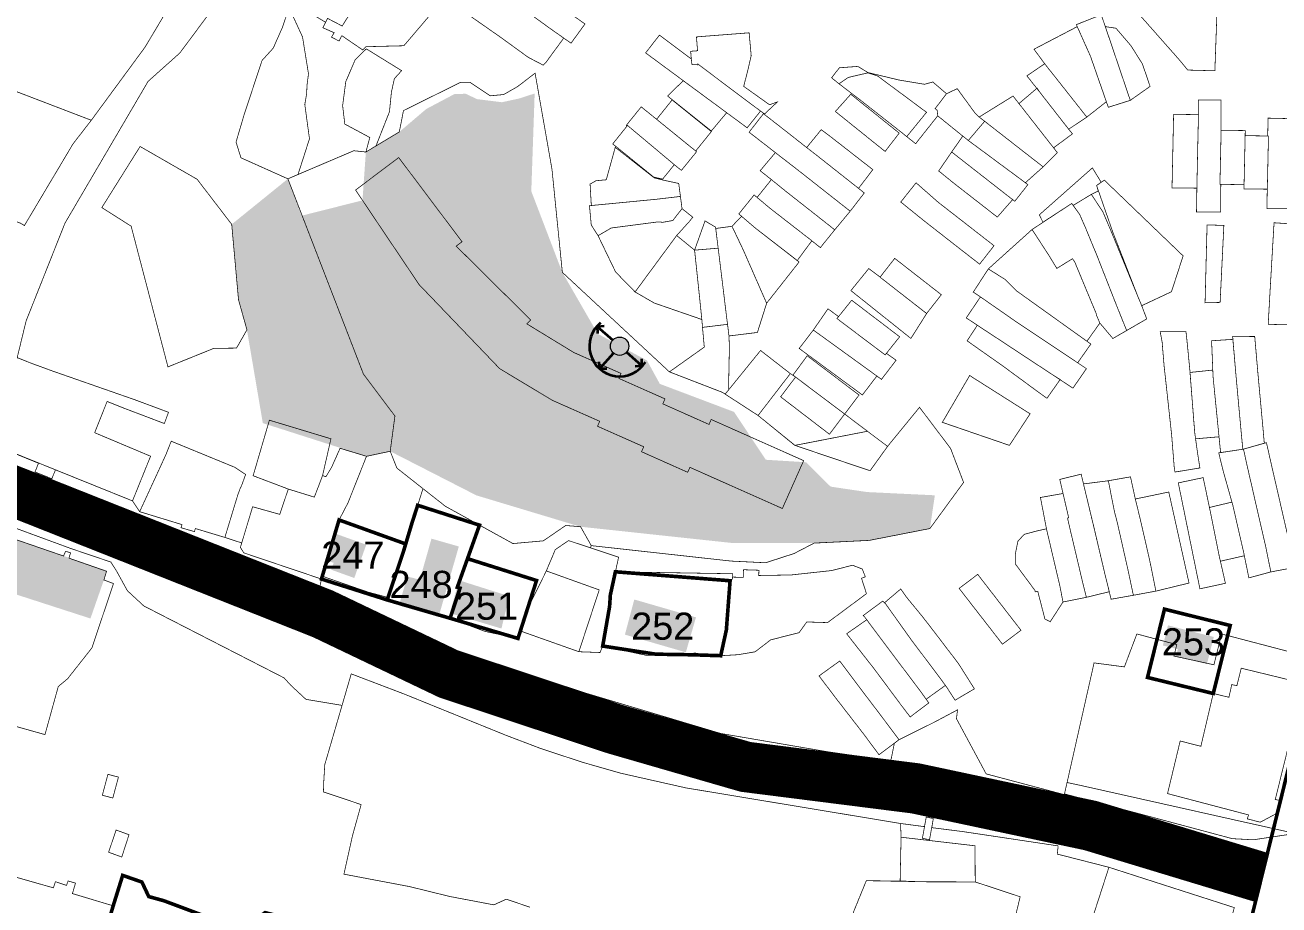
# Model space of a CAD drawing. Header units: millimetres. Extents: x 21689 to 31331, y 37531 to 43751.
# Drawn here: x 28559 to 28906, y 42151.4 to 42394.9 of the extents above; entities that cross this region are included whole.
import ezdxf

# ---------------------------------------------------------------- set-up
doc = ezdxf.new("R2010")
doc.units = ezdxf.units.MM
doc.linetypes.add('g5_084', pattern=[0.4, 0.2, -0.2])
doc.layers.add('0.1 ОКН', color=1, linetype='Continuous', lineweight=9, transparency=0.4)
doc.layers.add('00 Дороги', color=252, linetype='Continuous', lineweight=9, transparency=0.2)
for name, color, linetype, lineweight in [('0.15 - Видовые раскрытия', 22, 'Continuous', 9), ('00 границы ОКН', 1, 'Continuous', 40), ('00 номер ОКН', 7, 'Continuous', 15), ('00 Разраб границы', 5, 'g5_084', 50), ('CONTUR', 150, 'Continuous', 9)]:
    doc.layers.add(name, color=color, linetype=linetype, lineweight=lineweight)
doc.layers.add('00 Природный ландшафт', color=81, linetype='Continuous', lineweight=9, true_color=0xa9da90, transparency=0.4)
doc.layers.add('25. ценная историческая застройка сов пер', color=92, linetype='Continuous', lineweight=0, true_color=0x19df16)
doc.styles.get("Standard").update_dxf_attribs({"font": 'arial.ttf'})

# ---------------------------------------------------------------- blocks, each defined once
blk = doc.blocks.new('участки все')
at = {"layer": 'CONTUR', "const_width": 0.2}
for points in [[(5660.8, 4637.48), (5675.99, 4631.27), (5675.01, 4628.85), (5679.67, 4626.97), (5680.68, 4629.44), (5702, 4620.84), (5703.98, 4617.86), (5715.69, 4614.28), (5715.41, 4613.42), (5719.14, 4612.34), (5719.4, 4613.19), (5727.56, 4610.73), (5732.21, 4609.21), (5731.86, 4607.98), (5732.79, 4606.46), (5754.3, 4599.21), (5753.18, 4593.99), (5786.7, 4579.77), (5801.83, 4574.71), (5822.43, 4567.51), (5824.03, 4568.64), (5864.78, 4556.46), (5894.26, 4551.41), (5911.85, 4548.92), (5912.83, 4553.74), (5914.11, 4554.73), (5923.8, 4559.54), (5930.31, 4563), (5930.02, 4560.55), (5938.24, 4545.27), (5959.41, 4539.65), (5983.34, 4533.51), (6006.36, 4527.34), (6012.17, 4527.03), (6022.69, 4528.61)], [(6006.91, 4508.26), (5972.21, 4519.42), (5957.94, 4523.07), (5958.15, 4525.34), (5936.23, 4528.63), (5931.77, 4529.3), (5923.19, 4530.39), (5923.62, 4532.92), (5921.66, 4533.31), (5921.15, 4530.67), (5914.55, 4531.54), (5857.12, 4541.07), (5855.13, 4541.4), (5836.99, 4545.49), (5826.4, 4548.53), (5814.97, 4552.3), (5805.32, 4555.97), (5777.21, 4567.37), (5762.53, 4572.96), (5759.99, 4564.24), (5749.99, 4565.91), (5745.72, 4569.88), (5743.95, 4571.84), (5705.15, 4591.75), (5700.59, 4595.97), (5697.66, 4601.29), (5696.02, 4603.91), (5684.99, 4607.64), (5661.59, 4616.26)], [(5672.08, 4697.06), (5685.54, 4719.68), (5690.59, 4726.21), (5700.29, 4739.4), (5705.5, 4746.5), (5718.36, 4768.09)], [(5729.12, 4763.72), (5715.12, 4744.86), (5706.32, 4736.99), (5683.31, 4697.73), (5672.55, 4670.65), (5670.09, 4660.51)], [(5660.55, 4613.3), (5682.92, 4605.59), (5683.48, 4606.9), (5684.86, 4606.47), (5684.42, 4605), (5694.82, 4601.36), (5694.09, 4598.96), (5696.74, 4597.95), (5690.75, 4580.13), (5684.06, 4571.64), (5681.45, 4569.44), (5677.78, 4556.15), (5666.57, 4559.3)], [(5812, 4508.37), (5805.43, 4510.58), (5802, 4509.02), (5789.82, 4511.33), (5778.64, 4514.08), (5760.51, 4517.51), (5762.86, 4528.11), (5765.27, 4536.78), (5754.83, 4540.29), (5754.93, 4543.16), (5755.2, 4547.81), (5762.53, 4572.96), (5762.53, 4572.96), (5777.21, 4567.37), (5805.32, 4555.97), (5814.97, 4552.3), (5826.4, 4548.53), (5836.99, 4545.49), (5855.13, 4541.4), (5857.12, 4541.07), (5914.55, 4531.54), (5914.69, 4527.74), (5914.43, 4515.59), (5905.07, 4515.71), (5901.56, 4507.13)], [(5669.31, 4516.8), (5680.1, 4513.73), (5680.69, 4515.44), (5683.74, 4514.39), (5684.17, 4515.63), (5686.22, 4515.03), (5685.37, 4512.14), (5696.65, 4508.75), (5692.75, 4495.64), (5686.35, 4497.74), (5684.95, 4496.24), (5682.16, 4497.25), (5681.46, 4499.14), (5664.66, 4504.45)]]:
    blk.add_lwpolyline(points, dxfattribs=at)
for points in [[(5653.01, 4839.67), (5667.85, 4838.53), (5684.39, 4836.88), (5687.1, 4836.67), (5688.28, 4831.6), (5679.62, 4812.99), (5691.96, 4807.63), (5690.08, 4799.16), (5717.55, 4789.11), (5718.36, 4768.09), (5705.5, 4746.5), (5690.59, 4726.21), (5641.21, 4745.14), (5660.27, 4793.76), (5641.03, 4809.82), (5646.44, 4830.21), (5649.61, 4830.22), (5651.22, 4838.55), (5653.01, 4839.67)], [(5653.15, 4799.7), (5663.77, 4808.62), (5672.44, 4807.64), (5678.36, 4806.97), (5678.24, 4805.37), (5677.8, 4799.04), (5678.39, 4799.01), (5691.42, 4798.1), (5693.36, 4797.96), (5717.55, 4789.11), (5718.36, 4768.09), (5705.5, 4746.5), (5690.59, 4726.21), (5641.21, 4745.14), (5660.27, 4793.76), (5653.15, 4799.7)], [(5746.89, 4773.82), (5751.41, 4755.8), (5755.42, 4753.32), (5755.97, 4754.42), (5760.03, 4752.3), (5761.31, 4754.37), (5766.25, 4761.15), (5771.4, 4769.18), (5774.5, 4773.45), (5771.62, 4777.28), (5768.29, 4785.97), (5746.89, 4773.82)], [(5758.72, 4748.36), (5757.06, 4749.22), (5757.81, 4750.44), (5754.67, 4751.83), (5755.97, 4754.42), (5760.03, 4752.3), (5761.31, 4754.37), (5766.25, 4761.15), (5771.4, 4769.18), (5774.5, 4773.45), (5784.12, 4766.27), (5785.02, 4767.46), (5791.22, 4763.4), (5790.13, 4762.12), (5777.09, 4746.84), (5766.61, 4746.57), (5765.71, 4745.67), (5759.93, 4749.63), (5759.16, 4748.16), (5758.72, 4748.36)], [(5804.17, 4769.04), (5810.92, 4764.39), (5811.72, 4763.79), (5821.3, 4757.05), (5825.22, 4754.28), (5827.02, 4753), (5827.22, 4752.87), (5823.35, 4747.55), (5821.34, 4748.96), (5817.42, 4751.72), (5807.95, 4758.61), (5807.14, 4759.2), (5800.38, 4763.87), (5804.17, 4769.04)], [(5971.14, 4765.57), (6002.3, 4766.85), (6002.33, 4762.83), (6002.17, 4757.83), (6001.53, 4739.91), (5994.01, 4740.11), (5992.11, 4742.45), (5990.15, 4744.69), (5987.14, 4748.09), (5977.61, 4758.88), (5973.21, 4759.98), (5971.14, 4765.57)], [(5821.34, 4748.96), (5817.42, 4751.72), (5807.95, 4758.61), (5807.14, 4759.2), (5800.38, 4763.87), (5794.38, 4755.81), (5803.96, 4749.12), (5811.53, 4743.62), (5815.63, 4741.48), (5816.32, 4742.11), (5821.34, 4748.96)], [(5737.83, 4742.74), (5740.94, 4746.17), (5743.46, 4751.86), (5745.34, 4757.36), (5749.05, 4749.27), (5749.88, 4744.17), (5750.7, 4739.07), (5750.29, 4735.89), (5750.19, 4733.57), (5749.68, 4730.59), (5750.97, 4721.08), (5747.8, 4711.19), (5745, 4710), (5732.01, 4715.82), (5730.65, 4720.17), (5732.83, 4727.56), (5737.83, 4742.74)], [(5978.13, 4731.73), (5977.54, 4733.44), (5973.37, 4745.76), (5970.09, 4755.42), (5963.21, 4752.68), (5963.44, 4752.13), (5967.12, 4743.89), (5971.46, 4731.45), (5971.5, 4731.34), (5972.05, 4729.81), (5978.13, 4731.73)], [(5858.06, 4749.28), (5859.56, 4749.41), (5872.64, 4750.42), (5873.21, 4744.1), (5872.2, 4739.71), (5871.42, 4736.71), (5871.14, 4735.6), (5878.27, 4730.52), (5880.45, 4731.26), (5876.89, 4727.95), (5875.8, 4728.76), (5870.27, 4732.89), (5858.4, 4741.82), (5858.32, 4741.56), (5856.82, 4741.62), (5856.76, 4742.15), (5856.64, 4743.17), (5856.46, 4745.3), (5858.37, 4745.45), (5858.06, 4749.28)], [(5954.42, 4741.86), (5951.48, 4745.88), (5963.44, 4752.13), (5967.12, 4743.89), (5971.5, 4731.34), (5966.09, 4727.09), (5957.84, 4737.55), (5954.42, 4741.86)], [(5971.7, 4752.06), (5971.95, 4752.02), (5974.16, 4751.69), (5978.3, 4746.86), (5981.48, 4741.8), (5983.6, 4735.59), (5978.13, 4731.73), (5977.54, 4733.44), (5973.37, 4745.76), (5973.27, 4746.09), (5971.21, 4752.13), (5971.7, 4752.06)], [(5844, 4744.86), (5847.81, 4749.78), (5856.64, 4743.17), (5856.76, 4742.15), (5856.82, 4741.62), (5858.32, 4741.56), (5858.4, 4741.82), (5870.27, 4732.89), (5875.8, 4728.76), (5872.1, 4724.12), (5844, 4744.86)], [(5766.71, 4745.98), (5776.48, 4739.94), (5774.47, 4737.74), (5773.66, 4734.06), (5773.1, 4728.55), (5769.38, 4719.1), (5766.59, 4717.42), (5767.67, 4721.44), (5760.75, 4725.16), (5760.15, 4730.26), (5761.02, 4736.92), (5763.64, 4743), (5766.71, 4745.98)], [(5897.52, 4736.3), (5895.46, 4737.98), (5897.62, 4740.74), (5902.73, 4741.12), (5905.53, 4739.41), (5914.16, 4737.34), (5921.17, 4736.18), (5923.48, 4736.8), (5927.27, 4733.56), (5924.11, 4729.43), (5924.67, 4728.99), (5924.83, 4727.44), (5918.72, 4719.73), (5916.26, 4721.69), (5921.74, 4728.42), (5920.87, 4729.06), (5908.24, 4738.44), (5905.53, 4739.34), (5900.07, 4738.07), (5897.52, 4736.3)], [(5966.09, 4727.09), (5957.84, 4737.55), (5954.42, 4741.86), (5949.52, 4738.5), (5953.17, 4733.87), (5961.06, 4723.74), (5966.09, 4727.09)], [(5659.91, 4728.95), (5661.2, 4732.04), (5663.15, 4736.73), (5690.59, 4726.21), (5685.54, 4719.68), (5672.08, 4697.06), (5670.94, 4697.75), (5664.72, 4700.08), (5660.16, 4701.87), (5658.52, 4701.5), (5655.94, 4701.18), (5649.37, 4703.67), (5651.84, 4710.88), (5652.08, 4711.59), (5657.05, 4722.6), (5659.91, 4728.95)], [(5910.96, 4635.94), (5906.11, 4629.19), (5904.9, 4629.6), (5888.27, 4635.21), (5885.34, 4636.21), (5875.12, 4644.49), (5865.25, 4650.89), (5850.58, 4656.56), (5820.95, 4684.11), (5818.08, 4712.66), (5813.41, 4739.25), (5808.53, 4735.51), (5804.71, 4733.33), (5801, 4732.98), (5795.43, 4736.7), (5792.77, 4736.7), (5776.99, 4728.89), (5775.83, 4722.98), (5766.59, 4717.42), (5763.24, 4717.78), (5745, 4710), (5765.9, 4655.96), (5774.62, 4644.34), (5773.32, 4634.58), (5775.16, 4629.93), (5788.6, 4619.34), (5807.29, 4609.03), (5815.69, 4609.79), (5821.88, 4614.03), (5825.99, 4613.7), (5828.96, 4608.46), (5867.69, 4604.18), (5877.21, 4603.72), (5885.07, 4606.27), (5890.63, 4609.16), (5905.9, 4609.91), (5922.67, 4613.19), (5931.99, 4625.96), (5928.4, 4635.34), (5919.8, 4646.75), (5910.96, 4635.94)], [(5866.43, 4728.31), (5862.18, 4723.24), (5850.07, 4732.93), (5854.41, 4737.16), (5866.43, 4728.31)], [(5916.26, 4721.69), (5921.74, 4728.42), (5920.87, 4729.06), (5908.24, 4738.44), (5905.53, 4739.34), (5900.07, 4738.07), (5897.52, 4736.3), (5900.82, 4733.79), (5901.3, 4733.41), (5903.54, 4731.71), (5912.79, 4724.44), (5913.37, 4723.99), (5916.26, 4721.69)], [(5914.17, 4722.65), (5910.27, 4717.58), (5896.51, 4728.64), (5900.77, 4733.42), (5914.17, 4722.65)], [(5931.77, 4721.83), (5933.3, 4720.62), (5937.82, 4725.92), (5936.31, 4727.11), (5935.17, 4728.18), (5930.23, 4734.96), (5927.27, 4733.56), (5924.11, 4729.43), (5924.67, 4728.99), (5924.83, 4727.44), (5931.77, 4721.83)], [(5955.95, 4719.79), (5948.06, 4729.88), (5947.3, 4730.82), (5945.69, 4732.92), (5936.31, 4727.11), (5940.56, 4723.79), (5950.86, 4715.76), (5954.02, 4713.31), (5957.93, 4717.26), (5956.9, 4718.58), (5955.95, 4719.79)], [(5955.95, 4719.79), (5948.06, 4729.88), (5947.3, 4730.82), (5952.33, 4735.1), (5953.17, 4733.87), (5961.07, 4723.74), (5962.11, 4722.45), (5956.9, 4718.58), (5955.95, 4719.79)], [(5838.77, 4724.95), (5851.94, 4713.92), (5853.89, 4712.33), (5858.09, 4717.5), (5857.86, 4717.7), (5856.19, 4719.04), (5847.04, 4726.48), (5842.78, 4729.92), (5838.77, 4724.95)], [(5851.33, 4731.83), (5862.19, 4723.08), (5857.86, 4717.7), (5847.04, 4726.48), (5851.33, 4731.83)], [(6003.18, 4708.48), (6002.93, 4708.48), (6003.23, 4722.04), (6003.25, 4723.45), (6003.26, 4731.81), (5996.99, 4731.82), (5996.99, 4727.77), (5996.89, 4723.27), (5996.86, 4722.13), (5996.57, 4708.56), (5996.55, 4707.41), (5996.44, 4700.8), (6003.14, 4700.79), (6003.14, 4705.44), (6003.18, 4708.48)], [(5900.61, 4701.04), (5897.63, 4703.38), (5886.69, 4712), (5879.73, 4717.4), (5872.63, 4722.91), (5876.61, 4728.03), (5883.69, 4722.5), (5888.56, 4718.66), (5890.68, 4717.03), (5901.55, 4708.44), (5902.92, 4707.36), (5904.51, 4706.09), (5900.61, 4701.04)], [(5949.09, 4708.92), (5933.3, 4720.62), (5937.83, 4725.93), (5940.56, 4723.79), (5950.86, 4715.76), (5954.02, 4713.31), (5949.09, 4708.92)], [(5996.99, 4727.77), (5996.86, 4722.13), (5996.57, 4708.56), (5996.55, 4707.41), (5989.69, 4707.5), (5989.7, 4708.66), (5989.99, 4722.23), (5990.11, 4727.86), (5996.99, 4727.77)], [(6016.25, 4726.8), (6016.15, 4721.86), (6016.36, 4721.86), (6016.07, 4708.3), (6016.03, 4707.13), (6015.93, 4701.75), (6022.29, 4701.74), (6022.28, 4705.2), (6022.35, 4708.2), (6022.63, 4721.77), (6022.73, 4726.65), (6016.25, 4726.8)], [(5838.77, 4724.95), (5851.94, 4713.92), (5848.7, 4709.92), (5846.24, 4710.48), (5835.94, 4718.83), (5834.89, 4719.66), (5835.13, 4719.96), (5838.89, 4724.65), (5838.67, 4724.81), (5838.7, 4724.86), (5838.77, 4724.95)], [(5888.56, 4718.66), (5890.68, 4717.03), (5901.55, 4708.44), (5902.92, 4707.36), (5906.87, 4712.55), (5894.57, 4722.14), (5892.6, 4723.61), (5888.56, 4718.66)], [(6009.61, 4708.38), (6009.91, 4721.95), (6009.93, 4723.36), (6003.25, 4723.45), (6003.23, 4722.04), (6002.93, 4708.48), (6003.18, 4708.48), (6009.61, 4708.38)], [(5693.51, 4702.04), (5704.1, 4718.95), (5719.88, 4709.88), (5729.45, 4697.4), (5731.33, 4676.54), (5733.67, 4668.19), (5730.78, 4663.14), (5724.5, 4663.07), (5711.81, 4657.94), (5701.62, 4696.89), (5693.51, 4702.04)], [(5928.69, 4717.43), (5945.56, 4704.24), (5946.17, 4703.8), (5949.76, 4708.36), (5949.09, 4708.92), (5933.3, 4720.62), (5931.77, 4721.83), (5928.69, 4717.43)], [(6009.58, 4707.22), (6009.61, 4708.38), (6009.91, 4721.95), (6016.36, 4721.86), (6016.07, 4708.3), (6016.03, 4707.13), (6009.58, 4707.22)], [(5775.67, 4715.89), (5793.19, 4692.58), (5791.58, 4691.37), (5812.2, 4670.92), (5811.13, 4669.85), (5824.1, 4661.93), (5837.18, 4656.13), (5836.58, 4654.76), (5849.36, 4649.08), (5848.75, 4647.71), (5861.54, 4642.01), (5862.15, 4643.38), (5887.73, 4631.99), (5881.84, 4618.74), (5856.25, 4630.13), (5855.64, 4628.76), (5842.86, 4634.46), (5843.47, 4635.83), (5830.68, 4641.51), (5831.29, 4642.88), (5818.21, 4648.67), (5803.6, 4657.46), (5781.3, 4680.73), (5763.73, 4706.9), (5775.67, 4715.89)], [(5775.67, 4715.89), (5793.19, 4692.58), (5791.58, 4691.37), (5812.2, 4670.92), (5811.13, 4669.85), (5824.1, 4661.93), (5837.18, 4656.13), (5836.58, 4654.76), (5849.36, 4649.08), (5848.75, 4647.71), (5861.54, 4642.01), (5862.15, 4643.38), (5887.73, 4631.99), (5881.84, 4618.74), (5856.25, 4630.13), (5855.64, 4628.76), (5842.86, 4634.46), (5843.47, 4635.83), (5830.68, 4641.51), (5831.29, 4642.88), (5818.21, 4648.67), (5803.6, 4657.46), (5781.3, 4680.73), (5763.73, 4706.9), (5775.67, 4715.89)], [(5828.63, 4708.54), (5828.97, 4702.61), (5846.86, 4704.33), (5853.63, 4705.13), (5853.16, 4708.72), (5848.77, 4709.67), (5846.38, 4710.27), (5845.07, 4711.28), (5835.59, 4718.72), (5833.11, 4709.74), (5830.28, 4709.47), (5828.63, 4708.54)], [(5896.33, 4695.88), (5893.56, 4698.08), (5882.73, 4706.6), (5878.8, 4709.79), (5875.7, 4712.24), (5879.9, 4717.26), (5886.69, 4712), (5897.63, 4703.38), (5900.61, 4701.04), (5896.33, 4695.88)], [(5941.32, 4699.41), (5929.21, 4708.85), (5925.11, 4712.18), (5928.69, 4717.43), (5945.56, 4704.24), (5941.32, 4699.41)], [(5953.95, 4697.99), (5952.94, 4700.02), (5967.64, 4713.03), (5970.06, 4709.07), (5968.79, 4708.15), (5969.28, 4706.65), (5967.35, 4705.7), (5962.32, 4702.65), (5961.92, 4703.18), (5953.95, 4697.99)], [(5896.33, 4695.88), (5893.56, 4698.08), (5882.73, 4706.6), (5878.8, 4709.79), (5874.85, 4704.84), (5878.62, 4701.69), (5889.65, 4693.12), (5892.35, 4690.96), (5896.33, 4695.88)], [(5936.43, 4686.38), (5931.3, 4690.37), (5921.05, 4698.38), (5914.61, 4703.58), (5918.84, 4708.9), (5925.01, 4703.48), (5935.28, 4695.48), (5940.41, 4691.49), (5936.43, 4686.38)], [(5973.34, 4695.08), (5968.79, 4708.15), (5970.95, 4709.62), (5992.74, 4688.67), (5989.52, 4678.75), (5981.28, 4674.88), (5980.27, 4677.3), (5973.34, 4695.08)], [(5828.97, 4702.61), (5828.46, 4702.56), (5828.95, 4697.22), (5830.84, 4694.26), (5834.48, 4696.39), (5847.44, 4698.08), (5848.75, 4697.97), (5851.52, 4698.46), (5854.07, 4701.75), (5853.63, 4705.13), (5846.86, 4704.33), (5828.97, 4702.61)], [(5869.79, 4700.28), (5874.02, 4705.53), (5874.85, 4704.84), (5878.62, 4701.69), (5889.65, 4693.12), (5890, 4692.85), (5885.95, 4687.36), (5885.41, 4687.78), (5874.41, 4696.32), (5869.79, 4700.28)], [(5967.35, 4705.7), (5970.53, 4700.86), (5972.96, 4695.15), (5980.27, 4677.3), (5981.28, 4674.88), (5982.67, 4671.22), (5977.12, 4668.01), (5974.33, 4674.91), (5974.22, 4675.2), (5968.67, 4689.34), (5967.96, 4691.02), (5965.81, 4696.26), (5964.13, 4700.11), (5962.32, 4702.65), (5967.35, 4705.7)], [(5830.84, 4694.26), (5835.69, 4684.21), (5841.09, 4678.68), (5844.21, 4682.94), (5852.59, 4694.31), (5856.03, 4698.12), (5857.04, 4699.37), (5854.07, 4701.75), (5851.52, 4698.46), (5848.75, 4697.97), (5847.44, 4698.08), (5834.48, 4696.39), (5830.84, 4694.26)], [(5961.92, 4703.18), (5964.13, 4700.11), (5965.81, 4696.26), (5967.96, 4691.02), (5968.67, 4689.34), (5974.22, 4675.2), (5974.33, 4674.91), (5977.12, 4668.01), (5973.3, 4665.8), (5969.7, 4670.07), (5968.71, 4672.38), (5968.73, 4672.6), (5962.77, 4686.93), (5962.68, 4687.09), (5962.13, 4687.89), (5957.8, 4685.2), (5955.4, 4689.11), (5950.94, 4695.97), (5961.92, 4703.18)], [(5860.44, 4698.35), (5863.36, 4696.62), (5863.4, 4696.26), (5864.07, 4690.8), (5857.55, 4690.26), (5860.44, 4698.35)], [(5867.9, 4696.86), (5870.55, 4699.63), (5874.41, 4696.32), (5875.28, 4695.66), (5885.43, 4687.81), (5886.16, 4687.22), (5886.47, 4686.98), (5877.49, 4675.58), (5877.31, 4675.95), (5871.01, 4690.32), (5867.9, 4696.86)], [(5877.49, 4675.58), (5877.31, 4675.95), (5871.01, 4690.32), (5870.31, 4691.81), (5867.9, 4696.86), (5863.4, 4696.26), (5864.07, 4690.8), (5864.26, 4689.31), (5866.47, 4671.24), (5866.67, 4669.72), (5867.06, 4666.5), (5874.93, 4667.47), (5877.49, 4675.58)], [(5938.84, 4685.06), (5943.47, 4682.15), (5946.55, 4679.05), (5950.71, 4676.07), (5950.91, 4675.92), (5964.21, 4666.41), (5966.12, 4665.04), (5969.7, 4670.07), (5968.71, 4672.38), (5968.73, 4672.6), (5962.77, 4686.93), (5962.68, 4687.09), (5962.13, 4687.89), (5957.8, 4685.2), (5955.4, 4689.11), (5950.94, 4695.97), (5938.84, 4685.06)], [(5999.37, 4697.25), (6004.02, 4697.1), (6002.98, 4675.78), (5998.82, 4675.68), (5999.37, 4697.25)], [(6022.81, 4669.57), (6016.29, 4669.72), (6016.76, 4678.2), (6017.58, 4692.31), (6017.91, 4697.84), (6024.35, 4697.4), (6023.98, 4690.71), (6023.25, 4677.86), (6022.81, 4669.57)], [(5841.09, 4678.68), (5844.21, 4682.94), (5852.59, 4694.31), (5857.55, 4690.26), (5858.94, 4677.05), (5859.55, 4671.06), (5846.35, 4675.63), (5841.09, 4678.68)], [(5857.55, 4690.26), (5858.94, 4677.05), (5859.55, 4671.06), (5859.6, 4670.46), (5859.74, 4668.88), (5866.67, 4669.72), (5866.47, 4671.24), (5864.26, 4689.31), (5864.07, 4690.8), (5857.55, 4690.26)], [(5908.87, 4682.78), (5912.93, 4687.98), (5923.19, 4679.98), (5925.83, 4677.92), (5921.76, 4672.72), (5919.13, 4674.77), (5908.87, 4682.78)], [(5900.81, 4679.06), (5905.75, 4685.16), (5908.87, 4682.83), (5908.87, 4682.78), (5919.13, 4674.76), (5921.76, 4672.71), (5917.41, 4665.82), (5900.81, 4679.06)], [(5963.55, 4659.07), (5960.53, 4661.09), (5946.76, 4670.27), (5943.3, 4672.69), (5936.66, 4677.31), (5934.67, 4678.65), (5938.84, 4685.06), (5943.47, 4682.15), (5946.55, 4679.05), (5950.71, 4676.07), (5964.21, 4666.41), (5967.21, 4664.26), (5963.55, 4659.07)], [(5963.55, 4659.07), (5960.53, 4661.09), (5946.76, 4670.27), (5943.3, 4672.69), (5936.66, 4677.31), (5932.72, 4671.5), (5956.81, 4655.63), (5962.25, 4652.06), (5965.98, 4657.45), (5963.55, 4659.07)], [(5894.46, 4674.01), (5897.39, 4671.86), (5896.95, 4671.32), (5910.29, 4661.25), (5910.63, 4661.69), (5913.3, 4659.78), (5909.27, 4654.48), (5907.99, 4655.41), (5890.41, 4668.14), (5894.46, 4674.01)], [(5914.29, 4666.28), (5910.29, 4661.25), (5896.95, 4671.32), (5901.03, 4676.39), (5914.29, 4666.28)], [(5859.74, 4668.88), (5866.67, 4669.72), (5867.06, 4666.5), (5867.18, 4663.58), (5866.94, 4651.55), (5866.01, 4650.4), (5865.25, 4650.89), (5850.58, 4656.56), (5860.23, 4663.42), (5859.74, 4668.88)], [(5903.98, 4650.17), (5886.5, 4663.04), (5890.41, 4668.14), (5907.99, 4655.41), (5903.98, 4650.17)], [(5935.79, 4669.47), (5942.79, 4664.87), (5945.81, 4662.87), (5956.81, 4655.63), (5958.72, 4654.44), (5955.06, 4649.25), (5953.27, 4650.53), (5942.77, 4658.25), (5936.4, 4662.73), (5932.97, 4665.16), (5935.79, 4669.47)], [(5986.39, 4667.72), (5986.93, 4664.87), (5987.51, 4657.85), (5987.65, 4656.69), (5989.56, 4639.16), (5990.27, 4630.27), (5990.49, 4628.83), (5997.38, 4629.96), (5996.74, 4634.09), (5996.19, 4638.03), (5995.94, 4639.82), (5994.8, 4654.55), (5994.65, 4656.4), (5994.57, 4657.46), (5993.74, 4665.9), (5993.53, 4667.69), (5986.39, 4667.72)], [(6006.51, 4665.55), (6000.62, 4665.18), (6000.91, 4658.2), (6000.95, 4657.06), (6001.04, 4655.1), (6002.5, 4640.38), (6002.68, 4638.59), (6003.11, 4634.21), (6009.26, 4635.14), (6008.7, 4641.07), (6007.36, 4655.68), (6006.51, 4665.55)], [(6009.26, 4635.12), (6008.7, 4641.07), (6007.36, 4655.68), (6006.45, 4666.39), (6012.56, 4666.35), (6013.43, 4656.25), (6014.78, 4641.61), (6015.21, 4636.81), (6009.26, 4635.12)], [(5670.09, 4660.51), (5673.61, 4659.09), (5679.68, 4656.86), (5702.59, 4648.86), (5710.08, 4646.07), (5711.96, 4645.37), (5710.82, 4642.27), (5709.88, 4642.62), (5699.45, 4646.58), (5694.97, 4648.37), (5691.53, 4639.72), (5707, 4633.21), (5702, 4620.84), (5660.8, 4637.48), (5660.97, 4637.89), (5665.72, 4649.68), (5670.09, 4660.51)], [(5866.01, 4650.4), (5875.81, 4662.48), (5884.04, 4656.08), (5878.58, 4648.99), (5875.12, 4644.49), (5866.01, 4650.4)], [(5899.07, 4644.89), (5897.07, 4646.4), (5886.86, 4654.1), (5884.77, 4655.67), (5888.72, 4661.02), (5890.87, 4659.39), (5901.06, 4651.66), (5903.07, 4650.15), (5899.07, 4644.89)], [(5994.65, 4656.4), (5994.79, 4654.55), (5995.95, 4639.81), (5996.19, 4638.03), (6002.68, 4638.59), (6002.5, 4640.38), (6001.04, 4655.1), (6000.95, 4657.06), (5994.65, 4656.4)], [(5884.04, 4656.08), (5878.58, 4648.99), (5875.12, 4644.49), (5885.28, 4636.21), (5905.39, 4640.12), (5899.07, 4644.89), (5894.87, 4639.3), (5892.88, 4640.82), (5882.63, 4648.68), (5881.36, 4649.66), (5885.49, 4655.12), (5884.04, 4656.08)], [(5885.49, 4655.12), (5899.07, 4644.89), (5894.87, 4639.3), (5881.36, 4649.66), (5885.49, 4655.12)], [(5933.69, 4655.58), (5934.61, 4654.95), (5949.67, 4645.41), (5950.4, 4644.95), (5944.68, 4636.21), (5926.11, 4642.59), (5933.69, 4655.58)], [(5739.88, 4643.18), (5735.38, 4627.81), (5745.11, 4624.12), (5752.32, 4621.89), (5754.6, 4627.86), (5756.91, 4638.04), (5739.88, 4643.18)], [(5885.34, 4636.21), (5905.39, 4640.12), (5910.96, 4635.94), (5906.11, 4629.19), (5904.9, 4629.6), (5888.27, 4635.21), (5885.34, 4636.21)], [(5712.71, 4637.37), (5730.29, 4630.15), (5733.3, 4628.16), (5732.25, 4625.25), (5731.65, 4623.93), (5731.08, 4622.31), (5727.56, 4610.73), (5719.4, 4613.19), (5719.14, 4612.34), (5715.41, 4613.42), (5715.69, 4614.28), (5705.87, 4617.28), (5703.98, 4617.86), (5711.22, 4633.59), (5712.71, 4637.37)], [(6009.45, 4635.17), (6015.8, 4636.97), (6016.84, 4632.34), (6017.47, 4629.56), (6018.11, 4626.78), (6019.08, 4622.59), (6022.02, 4609.76), (6023.71, 4602.45), (6017.02, 4601.18), (6015.59, 4608.21), (6012.64, 4621.04), (6011.69, 4625.22), (6011.04, 4628), (6010.41, 4630.78), (6009.45, 4635.17)], [(5754.3, 4599.21), (5732.79, 4606.46), (5731.86, 4607.98), (5735.24, 4619.22), (5742.75, 4617.12), (5745.11, 4624.12), (5752.32, 4621.89), (5754.6, 4627.86), (5755.52, 4627.53), (5757.08, 4630.12), (5758.23, 4632.69), (5759.44, 4635.41), (5766.75, 4633.19), (5761.65, 4620.35), (5759.17, 4615.57), (5754.3, 4599.21)], [(5761.65, 4620.35), (5766.75, 4633.19), (5773.32, 4634.58), (5775.16, 4629.93), (5782.38, 4624.23), (5781.4, 4621.13), (5779.29, 4614.57), (5776.91, 4606.6), (5772.71, 4594.11), (5767.33, 4595.55), (5764.08, 4596.67), (5754.53, 4599.99), (5759.17, 4615.57), (5761.65, 4620.35)], [(6017.02, 4601.18), (6015.59, 4608.21), (6012.64, 4621.04), (6011.69, 4625.22), (6011.04, 4628), (6010.41, 4630.78), (6009.45, 4635.17), (6002.6, 4634.14), (6003.81, 4629.18), (6006.52, 4619.55), (6009.46, 4606.74), (6010.94, 4599.54), (6017.02, 4601.18)], [(5965.96, 4594.15), (5964.83, 4598.74), (5961.84, 4611.41), (5961.56, 4612.57), (5960.76, 4616.08), (5961.07, 4616.17), (5958.93, 4625.41), (5958.61, 4626.79), (5964.53, 4628.24), (5964.86, 4626.83), (5967.92, 4614.07), (5968.2, 4612.9), (5971.18, 4600.24), (5972.3, 4595.7), (5965.96, 4594.15)], [(5965.17, 4625.54), (5967.93, 4614.07), (5968.21, 4612.9), (5971.18, 4600.24), (5972.31, 4595.69), (5972.8, 4593.62), (5978.98, 4594.72), (5978.48, 4597.04), (5977.51, 4601.61), (5974.63, 4614.4), (5973.7, 4618.04), (5972.05, 4626.42), (5965.17, 4625.54)], [(5972.05, 4626.42), (5973.7, 4618.04), (5974.63, 4614.4), (5977.51, 4601.61), (5978.48, 4597.04), (5978.98, 4594.72), (5985.21, 4595.87), (5983.51, 4604.3), (5980.88, 4615.78), (5979.51, 4621.37), (5978.18, 4627.5), (5972.05, 4626.42)], [(5991.41, 4625.83), (5997.39, 4596.5), (6004.45, 4598.03), (6002.76, 4605.47), (6000.23, 4618.05), (5998.29, 4627.28), (5991.41, 4625.83)], [(5965.96, 4594.15), (5964.83, 4598.74), (5961.84, 4611.41), (5961.56, 4612.57), (5960.76, 4616.08), (5961.07, 4616.17), (5959.51, 4622.89), (5953.26, 4621.79), (5954.92, 4613.13), (5955.68, 4609.88), (5958.64, 4597.27), (5959.5, 4592.85), (5965.96, 4594.15)], [(5979.51, 4621.37), (5980.88, 4615.78), (5983.51, 4604.3), (5985.21, 4595.87), (5994.37, 4598.1), (5988.77, 4623.3), (5979.51, 4621.37)], [(6000.02, 4619.02), (6000.23, 4618.05), (6002.76, 4605.47), (6003.06, 4604.15), (6009.69, 4605.66), (6009.46, 4606.74), (6006.52, 4619.55), (6006.25, 4620.51), (6000.02, 4619.02)], [(5798.03, 4614.13), (5807.29, 4609.03), (5815.69, 4609.79), (5821.88, 4614.03), (5825.99, 4613.7), (5828.96, 4608.46), (5828.73, 4607.85), (5822.66, 4609.86), (5818.99, 4607.34), (5816.52, 4601.46), (5811.68, 4591.64), (5809.31, 4584.84), (5808.68, 4582.77), (5799.5, 4584.73), (5789.88, 4588.36), (5792.65, 4596.7), (5791.88, 4596.93), (5798.03, 4614.13)], [(5954.92, 4613.13), (5955.68, 4609.88), (5958.64, 4597.27), (5959.5, 4592.85), (5955.95, 4587.38), (5954.49, 4588.17), (5952.51, 4595.83), (5951.82, 4595.67), (5951.73, 4596.06), (5946.29, 4603.43), (5946.31, 4606.11), (5947.02, 4609.66), (5948.74, 4611.57), (5952.12, 4612.48), (5954.92, 4613.13)], [(5822.66, 4609.86), (5818.99, 4607.34), (5816.52, 4601.46), (5831.15, 4596.2), (5825.53, 4579.09), (5831.38, 4578.87), (5832.12, 4580.66), (5834.03, 4591.65), (5834.23, 4594.77), (5836.52, 4605.26), (5822.66, 4609.86)], [(5825.53, 4579.09), (5809.31, 4584.84), (5811.68, 4591.64), (5816.52, 4601.46), (5831.15, 4596.2), (5825.53, 4579.09)], [(5846.82, 4578.42), (5846.29, 4578.1), (5844.12, 4578.11), (5832.12, 4580.66), (5834.03, 4591.65), (5834.23, 4594.77), (5835.64, 4601.22), (5868.09, 4600.68), (5868.05, 4599.75), (5868.02, 4599.21), (5867.37, 4598.74), (5866.34, 4585.13), (5864.78, 4577.99), (5864.37, 4577.99), (5861.93, 4578.08), (5859.25, 4578.41), (5857.48, 4578.77), (5856.79, 4578.25), (5846.82, 4578.42)], [(5868.05, 4599.75), (5868.02, 4599.21), (5867.37, 4598.74), (5866.34, 4585.13), (5864.78, 4577.99), (5869.52, 4578.26), (5874.31, 4579.07), (5878.59, 4582.37), (5886.47, 4584.37), (5888.58, 4587.33), (5894.35, 4587.15), (5905.11, 4595.17), (5903.74, 4599.42), (5904.8, 4599.83), (5903.95, 4601.99), (5901.26, 4603.03), (5895.49, 4601.56), (5884.24, 4600.34), (5875.3, 4600.19), (5875.35, 4601.65), (5871.09, 4601.79), (5871.01, 4599.66), (5868.05, 4599.75)], [(5942.75, 4581.17), (5940.92, 4583.54), (5932.96, 4593.79), (5930.76, 4596.62), (5935.9, 4600.51), (5938.09, 4597.66), (5946.04, 4587.4), (5947.86, 4585.03), (5942.75, 4581.17)], [(5917.53, 4582.35), (5910.41, 4592.34), (5910.2, 4592.72), (5914.6, 4596.46), (5916.15, 4594.24), (5920.5, 4588.94), (5923.22, 4585.44), (5930.57, 4575.81), (5934.98, 4568.82), (5929.64, 4565.67), (5927.31, 4569.28), (5925.37, 4571.93), (5917.53, 4582.35)], [(5909.64, 4593.12), (5910.41, 4592.34), (5917.53, 4582.35), (5925.37, 4571.93), (5926.96, 4569.77), (5921.63, 4565.94), (5920.1, 4568.09), (5912.26, 4578.48), (5904.73, 4588.55), (5904.21, 4589.1), (5909.64, 4593.12)], [(5905.19, 4587.94), (5899.63, 4584.06), (5907.07, 4574.58), (5914.88, 4564.09), (5917.21, 4561.03), (5922.36, 4564.92), (5921.63, 4565.94), (5920.1, 4568.09), (5912.26, 4578.48), (5905.19, 4587.94)], [(6015.84, 4530.55), (6007.2, 4532.48), (5964.57, 4542.04), (5960.63, 4542.89), (5968.1, 4576), (5976.49, 4574.89), (5979.94, 4584.01), (5990.99, 4581.06), (5990.19, 4577.89), (6001.27, 4575.48), (6003.39, 4584.01), (6034.08, 4575.96), (6022.78, 4529), (6015.84, 4530.55)], [(5897.71, 4576.52), (5901.97, 4570.84), (5909.81, 4560.49), (5914.11, 4554.73), (5908.58, 4550.59), (5904.27, 4556.39), (5896.33, 4566.65), (5891.99, 4572.39), (5897.71, 4576.52)], [(6014.1, 4531.9), (6010.5, 4532.82), (6010.86, 4533.91), (5988.43, 4539.82), (5991.93, 4554.37), (5997.66, 4552.92), (6001.08, 4567.53), (6005.42, 4566.48), (6006.2, 4570), (6007.61, 4569.69), (6008.83, 4574.53), (6026.17, 4570.31), (6018.24, 4538.17), (6019.29, 4537.98), (6018.48, 4534.25), (6014.1, 4531.9)], [(6014.1, 4531.9), (6010.5, 4532.82), (6010.86, 4533.91), (5988.43, 4539.82), (5991.93, 4554.37), (5997.66, 4552.92), (6001.08, 4567.53), (6005.42, 4566.48), (6006.2, 4570), (6007.61, 4569.69), (6008.83, 4574.53), (6026.17, 4570.31), (6018.24, 4538.17), (6019.29, 4537.98), (6018.48, 4534.25), (6014.1, 4531.9)], [(5695.2, 4545.15), (5698.11, 4544.38), (5696.55, 4538.59), (5693.65, 4539.37), (5695.2, 4545.15)], [(6015.84, 4530.55), (6007.2, 4532.48), (5964.57, 4542.04), (5960.63, 4542.89), (5959.91, 4539.73), (5964.38, 4538.55), (5983.34, 4533.51), (6006.36, 4527.34), (6012.17, 4527.03), (6022.69, 4528.61), (6022.78, 4529), (6015.84, 4530.55)], [(5921.66, 4533.31), (5923.62, 4532.92), (5922.56, 4527.03), (5920.59, 4527.45), (5921.66, 4533.31)], [(5697.47, 4529.73), (5701.03, 4528.44), (5699.03, 4522.26), (5695.38, 4523.59), (5697.47, 4529.73)], [(5914.69, 4527.74), (5935.16, 4525.37), (5935.21, 4515.34), (5916.79, 4515.42), (5916.8, 4515.56), (5914.43, 4515.59), (5914.69, 4527.74)], [(5972.21, 4519.42), (6006.91, 4508.26), (6005.37, 4502.7), (6001.36, 4488.21), (5997.93, 4475.8), (5996.71, 4471.42), (5962.66, 4478.31), (5963.34, 4482.41), (5964.04, 4486.61), (5965.5, 4497.13), (5965.67, 4497.82), (5966.82, 4502.76), (5968.38, 4507.59), (5970.57, 4514.34), (5972.21, 4519.42)], [(5905.07, 4515.71), (5916.8, 4515.49), (5935.28, 4515.34), (5947.64, 4511.26), (5946.39, 4506.01), (5931.99, 4504.94), (5920.73, 4472.18), (5919.8, 4469.84), (5902.02, 4475.13), (5893.29, 4485.54), (5894.97, 4491.74), (5896.74, 4491.43), (5901.56, 4507.13), (5905.07, 4515.71)]]:
    blk.add_lwpolyline(points, close=True, dxfattribs=at)
blk = doc.blocks.new('Точки и сектора раскрытия панорам')
at = {"layer": '0.15 - Видовые раскрытия', "transparency": 33554687}
h = blk.add_hatch(color=256, dxfattribs=at)
h.dxf.hatch_style = 1
h.paths.add_polyline_path([(1662.2, -164.03, 1), (1661.37, -159.03, 1)])
at = {"layer": '0.15 - Видовые раскрытия', "lineweight": 35}
for p, q in [((1669.92, -160.18), (1668.41, -159.01)), ((1653.65, -162.89), (1654.7, -161.29)), ((1653.65, -162.89), (1659.28, -161.95)), ((1653.65, -162.89), (1655.16, -164.05)), ((1669.92, -160.18), (1664.29, -161.11)), ((1669.92, -160.18), (1668.87, -161.77)), ((1663.14, -169.66), (1662.2, -164.03)), ((1663.14, -169.66), (1661.55, -168.61)), ((1663.14, -169.66), (1664.3, -168.15))]:
    blk.add_line(p, q, dxfattribs=at)
at = {"layer": '0.15 - Видовые раскрытия'}
blk.add_circle((1661.78, -161.53), 2.54, dxfattribs=at)
at = {"layer": '0.15 - Видовые раскрытия', "lineweight": 35}
blk.add_arc((1661.78, -161.51), 8.36, 179.6943, 19.0438, dxfattribs=at)

msp = doc.modelspace()

# ---------------------------------------------------------------- hatches: boundary and pattern name
at = {"layer": '0.1 ОКН', "transparency": 33554585}
h = msp.add_hatch(color=1, dxfattribs=at)
h.dxf.hatch_style = 1
h.paths.add_polyline_path([(28644.41, 42246.05), (28642.48, 42246.74), (28645.12, 42254.06), (28653.44, 42251.07), (28650.12, 42241.86), (28643.73, 42244.16)])
h = msp.add_hatch(color=1, dxfattribs=at)
h.dxf.hatch_style = 1
h.paths.add_polyline_path([(28673.45, 42231.09), (28662.49, 42234.24), (28664.81, 42242.3), (28668.25, 42241.37), (28671.49, 42252.75), (28679.05, 42250.58), (28675.78, 42239.2)])
h = msp.add_hatch(color=1, dxfattribs=at)
h.dxf.hatch_style = 1
h.paths.add_polyline_path([(28690.84, 42227.87), (28676.57, 42232.16), (28679.14, 42241.21), (28693.05, 42236.81)])
h = msp.add_hatch(color=1, dxfattribs=at)
h.dxf.hatch_style = 1
h.paths.add_polyline_path([(28741.88, 42221.29), (28725.02, 42226.18), (28727.61, 42235.91), (28744.68, 42230.96)])
h = msp.add_hatch(color=1, dxfattribs=at)
h.dxf.hatch_style = 1
h.paths.add_polyline_path([(28875.31, 42228.75), (28887.99, 42225.53), (28886.08, 42218.03), (28877.53, 42220.2), (28878.02, 42222.14), (28873.9, 42223.19)])
at = {"layer": '00 Природный ландшафт', "transparency": 33554585}
h = msp.add_hatch(color=256, dxfattribs=at)
h.dxf.hatch_style = 1
h.paths.add_polyline_path([(28624.81, 42284.74), (28620.42, 42310.55), (28618.08, 42318.9), (28616.2, 42339.76), (28631.75, 42352.35), (28635.5, 42342.13), (28652.39, 42346.4), (28653.33, 42359.78), (28656.13, 42361.46), (28662.58, 42365.34), (28670.07, 42371.71), (28677.84, 42375.82), (28680.94, 42375.91), (28684.11, 42374.42), (28690.98, 42373.56), (28695.89, 42374.63), (28700.04, 42375.99), (28699.11, 42348.92), (28707.69, 42326.47), (28717.5, 42309.46), (28731.14, 42302.06), (28734.67, 42295.6), (28755.21, 42287.84), (28764.02, 42274.59), (28775.16, 42273.9), (28781.95, 42267.15), (28792.04, 42265.65), (28810.79, 42264.75), (28809.42, 42255.55), (28792.65, 42252.27), (28777.38, 42251.51), (28754.7, 42251.55), (28712.73, 42256.05), (28683.92, 42264.73), (28660.06, 42276.94), (28653.49, 42275.55)])
at = {"layer": '25. ценная историческая застройка сов пер', "lineweight": 30, "true_color": 0x19df16, "transparency": 33554585}
h = msp.add_hatch(color=92, dxfattribs=at)
h.dxf.hatch_style = 1
h.paths.add_polyline_path([(28544.31, 42241.26), (28577.11, 42230.65), (28581.72, 42243.86), (28548.73, 42255.12)])

# ---------------------------------------------------------------- linework, layer by layer
at = {"layer": '00 границы ОКН', "color": 6, "lineweight": 60, "const_width": 1}
msp.add_lwpolyline([(28936.56, 42566.57), (28949.38, 42508.02), (28979.73, 42417.66), (28948.84, 42366.35), (28941.54, 42357), (28941.71, 42341.13), (28932.96, 42301.65), (28931.3, 42290.94), (28918.54, 42282.65), (28920.08, 42267.9), (28909.25, 42221.36), (28916.15, 42219.55), (28913.55, 42209.05), (28899.76, 42153.24), (28885.43, 42095.23)], dxfattribs=at)
at = {"layer": '00 границы ОКН', "const_width": 1}
msp.add_lwpolyline([(28577.37, 42130.46), (28631.91, 42114.14), (28636.48, 42129.67), (28640.85, 42145.3), (28625.45, 42149.23), (28618.24, 42144.07), (28611.45, 42147.26), (28603.33, 42150.31), (28597.42, 42152.52), (28593.24, 42153.67), (28591.35, 42157.69), (28586.03, 42159.54), (28583.4, 42151.1), (28579.5, 42138), (28578.07, 42132.9), (28577.37, 42130.46)], close=True, dxfattribs=at)
at = {"layer": '00 Дороги', "lineweight": 9, "const_width": 14}
msp.add_lwpolyline([(27681.25, 42414.88), (27695.49, 42410.75), (27754.4, 42434.81), (27912.94, 42498.05), (27979.25, 42521.91), (28001.07, 42522.03), (28027.07, 42518.78), (28046.74, 42509.26), (28158.2, 42422.77), (28196.73, 42392.3), (28305.74, 42355.43), (28470.23, 42297.1), (28527.33, 42278.48), (28539.92, 42272.19), (28641.5, 42231.9), (28676.18, 42215.32), (28722.23, 42200.04), (28758.41, 42189.57), (28805.49, 42183.61), (28853.86, 42173.32), (28901.18, 42158.97)], dxfattribs=at)
at = {"layer": '00 Разраб границы', "ltscale": 5, "const_width": 1}
for points in [[(28659.23, 42235.79), (28676.63, 42230.72), (28679.39, 42239.05), (28678.63, 42239.29), (28684.77, 42256.49), (28667.67, 42261.99), (28666.04, 42256.93), (28664.35, 42251.28), (28663.66, 42248.96), (28659.45, 42236.47), (28659.23, 42235.79)], [(28659.23, 42235.79), (28676.63, 42230.72), (28679.39, 42239.05), (28678.63, 42239.29), (28684.77, 42256.49), (28667.67, 42261.99), (28666.04, 42256.93), (28664.35, 42251.28), (28663.66, 42248.96), (28659.45, 42236.47), (28659.23, 42235.79)], [(28645.91, 42257.93), (28641.27, 42242.35), (28641.04, 42241.57), (28659.23, 42235.79), (28659.45, 42236.47), (28663.66, 42248.96), (28664.36, 42251.28), (28645.91, 42257.93)], [(28645.91, 42257.93), (28641.27, 42242.35), (28641.04, 42241.57), (28659.23, 42235.79), (28659.45, 42236.47), (28663.66, 42248.96), (28664.36, 42251.28), (28645.91, 42257.93)], [(28676.63, 42230.72), (28695.42, 42225.13), (28700.56, 42241.16), (28681.46, 42247.21), (28678.63, 42239.29), (28679.39, 42239.05), (28676.63, 42230.72)], [(28676.63, 42230.72), (28695.42, 42225.13), (28700.56, 42241.16), (28681.46, 42247.21), (28678.63, 42239.29), (28679.39, 42239.05), (28676.63, 42230.72)], [(28874.34, 42233.23), (28869.64, 42214.33), (28887.83, 42209.89), (28892.51, 42228.71), (28874.34, 42233.23)], [(28874.34, 42233.23), (28869.64, 42214.33), (28887.83, 42209.89), (28892.51, 42228.71), (28874.34, 42233.23)]]:
    msp.add_lwpolyline(points, dxfattribs=at)
msp.add_lwpolyline([(28733.56, 42220.77), (28718.87, 42223.02), (28720.78, 42234.01), (28720.98, 42237.13), (28722.38, 42243.58), (28754.12, 42241.1), (28753.09, 42227.49), (28751.53, 42220.35), (28748.68, 42220.44), (28743.53, 42220.61), (28733.56, 42220.77)], close=True, dxfattribs=at)
msp.add_lwpolyline([(28733.56, 42220.77), (28718.87, 42223.02), (28720.78, 42234.01), (28720.98, 42237.13), (28722.38, 42243.58), (28754.12, 42241.1), (28753.09, 42227.49), (28751.53, 42220.35), (28748.68, 42220.44), (28743.53, 42220.61), (28733.56, 42220.77)], close=True, dxfattribs=at)

# ---------------------------------------------------------------- block references
at = {"layer": '0.15 - Видовые раскрытия', "color": 0, "lineweight": 9, "rotation": 309.2784334511837}
msp.add_blockref('Точки и сектора раскрытия панорам', (27796.52, 43694.64), dxfattribs=at)
at = {"layer": 'CONTUR'}
msp.add_blockref('участки все', (22886.75, 37642.36), dxfattribs=at)

# ---------------------------------------------------------------- texts
at = {"layer": '00 номер ОКН', "char_height": 7.5, "attachment_point": 1}
for s, insert in [('{\\C7;247}', (28640.98, 42251.95)), ('{\\C7;248}', (28659.87, 42243.84)), ('{\\C7;251}', (28677.98, 42237.81)), ('{\\C7;252}', (28726.74, 42232.28)), ('{\\C7;253}', (28873.61, 42227.93))]:
    msp.add_mtext_dynamic_manual_height_columns(s, width=12.1533, gutter_width=12.5, heights=[0], dxfattribs=dict(at, insert=insert))

doc.saveas('drawing.dxf')
